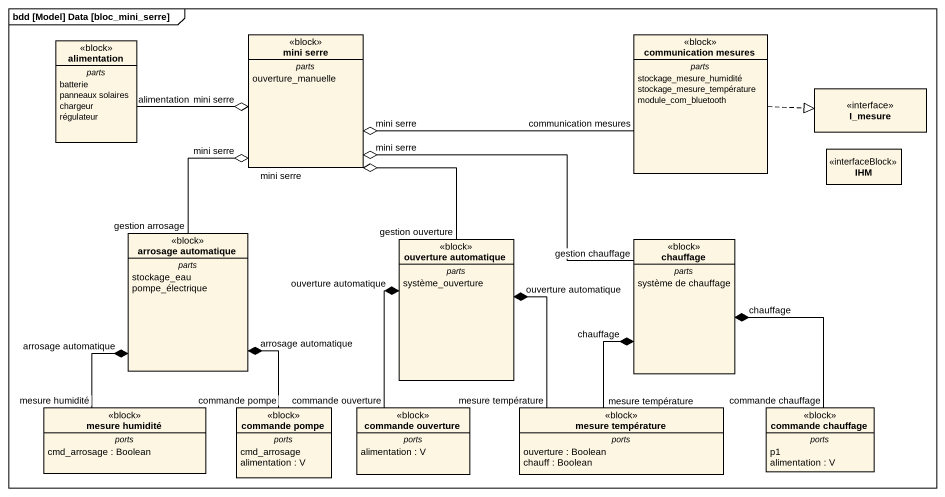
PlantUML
@startuml
mainframe bdd [Model] Data [bloc_mini_serre]
hide circle
hide empty members
class alimentation <<block>> {
  -- parts --
  batterie
  panneaux solaires
  chargeur
  régulateur
}
class "mini serre" as mini_serre <<block>> {
  -- parts --
  ouverture_manuelle
}
class "communication mesures" as communication_mesures <<block>> {
  -- parts --
  stockage_mesure_humidité
  stockage_mesure_température
  module_com_bluetooth
}
interface I_mesure
class IHM <<interfaceBlock>>
class "arrosage automatique" as arrosage_automatique <<block>> {
  -- parts --
  stockage_eau
  pompe_électrique
}
class "ouverture automatique" as ouverture_automatique <<block>> {
  -- parts --
  système_ouverture
}
class chauffage <<block>> {
  -- parts --
  système de chauffage
}
class "mesure humidité" as mesure_humidité <<block>> {
  -- ports --
  cmd_arrosage : Boolean
}
class "commande pompe" as commande_pompe <<block>> {
  -- ports --
  cmd_arrosage
  alimentation : V
}
class "commande ouverture" as commande_ouverture <<block>> {
  -- ports --
  alimentation : V
}
class "mesure température" as mesure_température <<block>> {
  -- ports --
  ouverture : Boolean
  chauff : Boolean
}
class "commande chauffage" as commande_chauffage <<block>> {
  -- ports --
  p1
  alimentation : V
}
mini_serre "mini serre" o-left- "alimentation" alimentation
mini_serre "mini serre" o-right- "communication mesures" communication_mesures
mini_serre "mini serre" o-- "gestion arrosage" arrosage_automatique
mini_serre "mini serre" o-- "gestion ouverture" ouverture_automatique
mini_serre "mini serre" o-right- "gestion chauffage" chauffage
communication_mesures .right.|> I_mesure
arrosage_automatique "arrosage automatique" *-- "mesure humidité" mesure_humidité
arrosage_automatique "arrosage automatique" *-- "commande pompe" commande_pompe
ouverture_automatique "ouverture automatique" *-- "commande ouverture" commande_ouverture
ouverture_automatique "ouverture automatique" *-- "mesure température" mesure_température
chauffage "chauffage" *-- "mesure température" mesure_température
chauffage "chauffage" *-- "commande chauffage" commande_chauffage
@enduml
